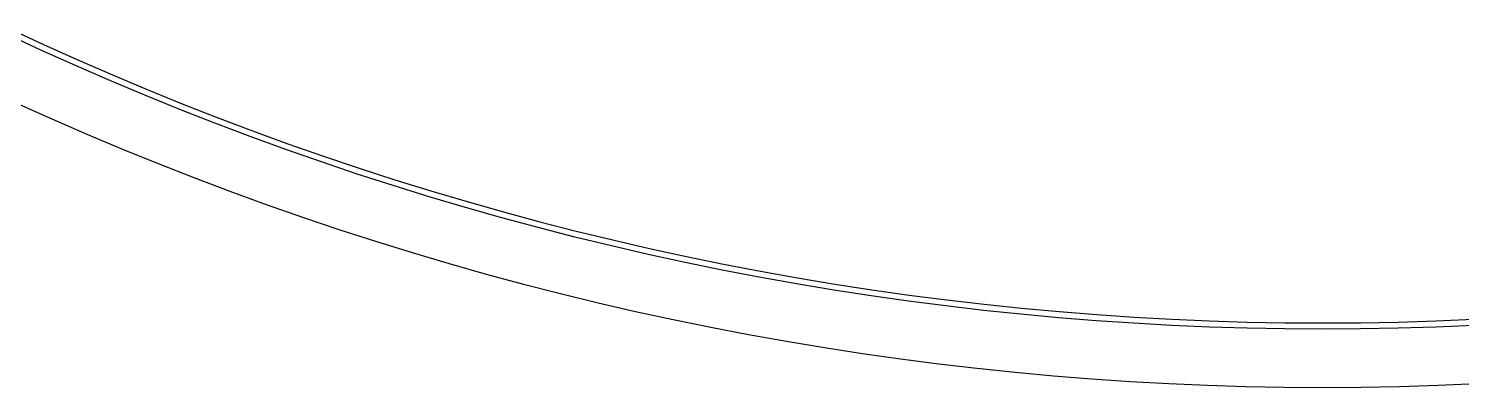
# Model space of a CAD drawing. Extents: x -25 to 123, y -44 to 109.
# Drawn here: x 14.45 to 49.4, y -44.29 to -35.52 of the extents above; entities that cross this region are included whole.
import ezdxf

# ---------------------------------------------------------------- set-up
doc = ezdxf.new("R2010")
doc.units = 0

msp = doc.modelspace()

# ---------------------------------------------------------------- linework, layer by layer
for p, q in [((13.9824, -35.5195), (14.816, -35.9075)), ((14.7536, -36.0439), (13.9183, -35.6551)), ((14.816, -35.9075), (15.6543, -36.2852)), ((15.5935, -36.4224), (14.7536, -36.0439)), ((15.6543, -36.2852), (16.4971, -36.6527)), ((16.438, -36.7906), (15.5935, -36.4224)), ((16.4971, -36.6527), (17.3445, -37.0098)), ((17.287, -37.1483), (16.438, -36.7906)), ((17.3445, -37.0098), (18.1961, -37.3564)), ((14.1601, -37.3394), (15.016, -37.7251)), ((18.1404, -37.4957), (17.287, -37.1483)), ((18.1961, -37.3564), (19.0519, -37.6926)), ((15.016, -37.7251), (15.8766, -38.1003)), ((18.9979, -37.8325), (18.1404, -37.4957)), ((19.0519, -37.6926), (19.9117, -38.0182)), ((19.8595, -38.1588), (18.9979, -37.8325)), ((19.9117, -38.0182), (20.7755, -38.3333)), ((15.8766, -38.1003), (16.7417, -38.4649)), ((20.725, -38.4745), (19.8595, -38.1588)), ((20.7755, -38.3333), (21.6431, -38.6377)), ((16.7417, -38.4649), (17.6112, -38.8188)), ((21.5943, -38.7796), (20.725, -38.4745)), ((22.4673, -39.0739), (21.5943, -38.7796)), ((21.6431, -38.6377), (22.5144, -38.9315)), ((17.6112, -38.8188), (18.485, -39.162)), ((23.3439, -39.3575), (22.4673, -39.0739)), ((22.5144, -38.9315), (23.3892, -39.2145)), ((18.485, -39.162), (19.363, -39.4945)), ((24.2239, -39.6304), (23.3439, -39.3575)), ((23.3892, -39.2145), (24.2674, -39.4868)), ((24.2674, -39.4868), (25.1489, -39.7483)), ((19.363, -39.4945), (20.2449, -39.8162)), ((20.2449, -39.8162), (21.1308, -40.127)), ((25.1071, -39.8924), (24.2239, -39.6304)), ((25.1489, -39.7483), (26.0336, -39.999)), ((21.1308, -40.127), (22.0204, -40.427)), ((25.9935, -40.1436), (25.1071, -39.8924)), ((26.883, -40.3838), (25.9935, -40.1436)), ((26.0336, -39.999), (26.9212, -40.2388)), ((22.0204, -40.427), (22.9135, -40.716)), ((27.7753, -40.6132), (26.883, -40.3838)), ((26.9212, -40.2388), (27.8117, -40.4677)), ((27.8117, -40.4677), (28.705, -40.6856)), ((22.9135, -40.716), (23.8102, -40.994)), ((28.6703, -40.8315), (27.7753, -40.6132)), ((29.568, -41.0389), (28.6703, -40.8315)), ((28.705, -40.6856), (29.6008, -40.8926)), ((23.8102, -40.994), (24.7103, -41.261)), ((30.4681, -41.2353), (29.568, -41.0389)), ((29.6008, -40.8926), (30.4992, -41.0885)), ((30.4992, -41.0885), (31.3999, -41.2734)), ((24.7103, -41.261), (25.6135, -41.517)), ((25.6135, -41.517), (26.5198, -41.7618)), ((31.3706, -41.4205), (30.4681, -41.2353)), ((32.2753, -41.5947), (31.3706, -41.4205)), ((31.3999, -41.2734), (32.3027, -41.4473)), ((32.3027, -41.4473), (33.2077, -41.61)), ((26.5198, -41.7618), (27.429, -41.9955)), ((33.182, -41.7578), (32.2753, -41.5947)), ((34.0907, -41.9097), (33.182, -41.7578)), ((33.2077, -41.61), (34.1146, -41.7616)), ((35.0012, -42.0505), (34.0907, -41.9097)), ((34.1146, -41.7616), (35.0232, -41.9021)), ((35.0232, -41.9021), (35.9335, -42.0315)), ((27.429, -41.9955), (28.3411, -42.218)), ((28.3411, -42.218), (29.2558, -42.4293)), ((35.9134, -42.1801), (35.0012, -42.0505)), ((36.827, -42.2985), (35.9134, -42.1801)), ((35.9335, -42.0315), (36.8454, -42.1496)), ((36.8454, -42.1496), (37.7586, -42.2566)), ((37.7586, -42.2566), (38.6731, -42.3523)), ((29.2558, -42.4293), (30.173, -42.6294)), ((30.173, -42.6294), (31.0926, -42.8182)), ((37.7421, -42.4057), (36.827, -42.2985)), ((38.6584, -42.5016), (37.7421, -42.4057)), ((39.5758, -42.5863), (38.6584, -42.5016)), ((38.6731, -42.3523), (39.5886, -42.4368)), ((40.4941, -42.6597), (39.5758, -42.5863)), ((39.5886, -42.4368), (40.5052, -42.5101)), ((40.5052, -42.5101), (41.4225, -42.5721)), ((41.4225, -42.5721), (42.3406, -42.6228)), ((42.3406, -42.6228), (43.2592, -42.6623)), ((48.7748, -42.6623), (49.6934, -42.6228)), ((31.0926, -42.8182), (32.0145, -42.9957)), ((41.4133, -42.7218), (40.4941, -42.6597)), ((42.3333, -42.7726), (41.4133, -42.7218)), ((43.2537, -42.8122), (42.3333, -42.7726)), ((44.1746, -42.8405), (43.2537, -42.8122)), ((43.2592, -42.6623), (44.1783, -42.6905)), ((45.0957, -42.8574), (44.1746, -42.8405)), ((44.1783, -42.6905), (45.0976, -42.7074)), ((46.017, -42.8631), (45.0957, -42.8574)), ((45.0976, -42.7074), (46.017, -42.7131)), ((46.017, -42.7131), (46.9364, -42.7074)), ((46.9383, -42.8574), (46.017, -42.8631)), ((46.9364, -42.7074), (47.8557, -42.6905)), ((47.8594, -42.8405), (46.9383, -42.8574)), ((47.8557, -42.6905), (48.7748, -42.6623)), ((48.7803, -42.8122), (47.8594, -42.8405)), ((49.7007, -42.7726), (48.7803, -42.8122)), ((32.0145, -42.9957), (32.9384, -43.1618)), ((32.9384, -43.1618), (33.8644, -43.3166)), ((33.8644, -43.3166), (34.7921, -43.4601)), ((34.7921, -43.4601), (35.7216, -43.5921)), ((35.7216, -43.5921), (36.6526, -43.7128)), ((36.6526, -43.7128), (37.585, -43.822)), ((37.585, -43.822), (38.5187, -43.9197)), ((38.5187, -43.9197), (39.4535, -44.006)), ((39.4535, -44.006), (40.3893, -44.0808)), ((40.3893, -44.0808), (41.326, -44.1441)), ((41.326, -44.1441), (42.2633, -44.1959)), ((42.2633, -44.1959), (43.2012, -44.2363)), ((43.2012, -44.2363), (44.1396, -44.265)), ((44.1396, -44.265), (45.0782, -44.2823)), ((45.0782, -44.2823), (46.017, -44.2881)), ((46.017, -44.2881), (46.9558, -44.2823)), ((46.9558, -44.2823), (47.8944, -44.265)), ((47.8944, -44.265), (48.8327, -44.2363)), ((48.8327, -44.2363), (49.7707, -44.1959))]:
    msp.add_line(p, q)

doc.saveas('drawing.dxf')
